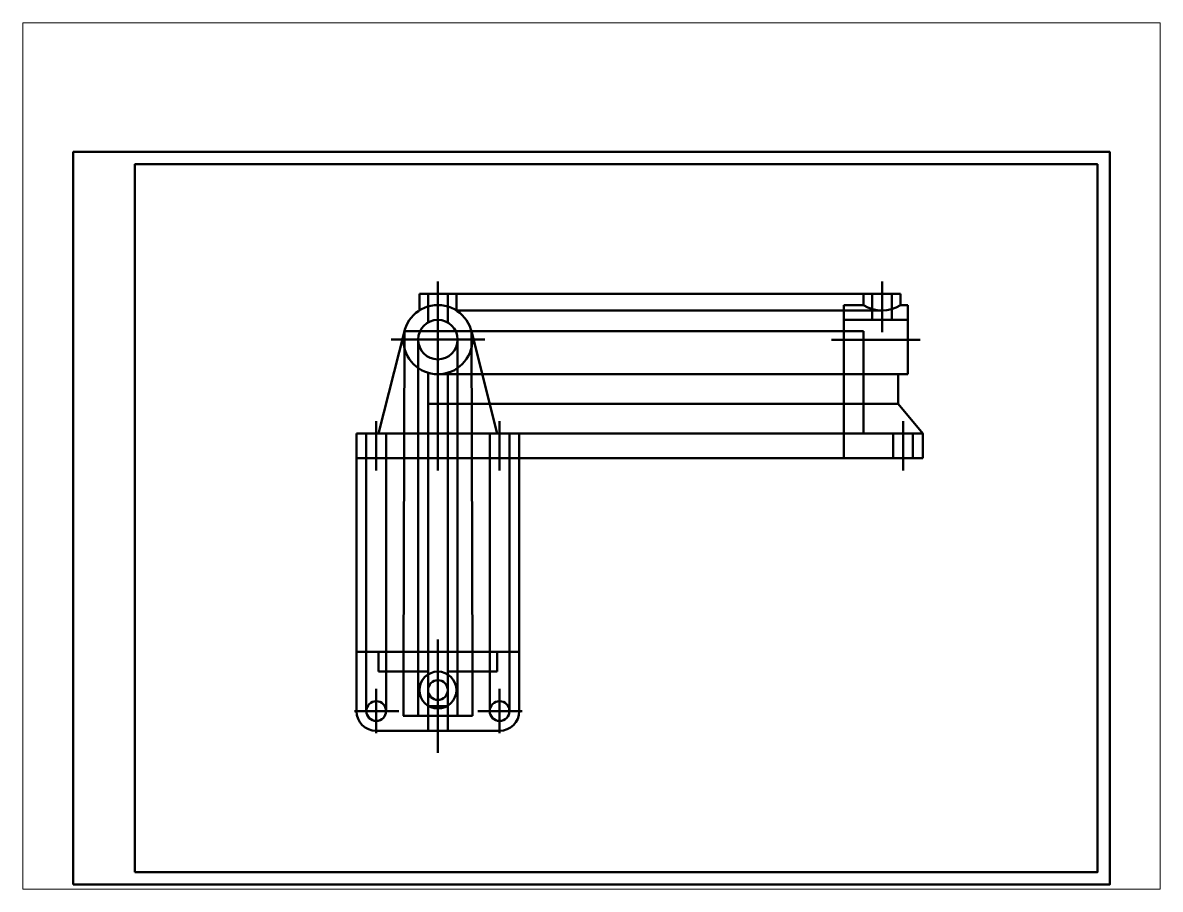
# Paper-space layout '布局1' of a CAD drawing. Header units: millimetres. Extents: x 1.05 to 9.45, y 0.8 to 7.2.
# The model-space entities are those that its viewports show. They can reach past a viewport. Long polylines and large blocks are cut down to what shows.
import ezdxf

# ---------------------------------------------------------------- set-up
doc = ezdxf.new("R2010")
doc.units = ezdxf.units.MM
doc.header["$MEASUREMENT"] = 0
doc.linetypes.add('CENTER', pattern=[2, 1.25, -0.25, 0.25, -0.25])
doc.linetypes.add('DASHED', pattern=[0.75, 0.5, -0.25])
for name, color, linetype, lineweight in [('点画线', 10, 'CENTER', 50), ('粗实线', 7, 'Continuous', 50), ('细实线', 80, 'Continuous', 50), ('虚线', 170, 'DASHED', 50)]:
    doc.layers.add(name, color=color, linetype=linetype, lineweight=lineweight)

msp = doc.modelspace()

# ---------------------------------------------------------------- linework, layer by layer
at = {"layer": '点画线'}
for p, q in [((147.75, 167.89), (147.75, 244.46)), ((327.74, 223.89), (327.74, 244.46)), ((128.75, 220.89), (166.75, 220.89)), ((166.75, 220.89), (164.5, 220.89)), ((307.24, 220.76), (343.24, 220.76)), ((122.75, 167.89), (122.75, 187.89)), ((172.75, 167.89), (172.75, 187.89)), ((336.24, 172.89), (336.24, 187.82)), ((336.24, 187.82), (336.24, 167.89)), ((336.24, 187.82), (336.24, 167.89)), ((336.24, 187.82), (336.24, 167.89)), ((147.75, 53.35), (147.75, 99.35)), ((122.75, 79.35), (122.75, 61.35)), ((172.75, 79.35), (172.75, 61.35)), ((131.97, 70.35), (113.97, 70.35)), ((163.97, 70.35), (181.97, 70.35))]:
    msp.add_line(p, q, dxfattribs=at)
at = {"layer": '粗实线'}
for p, q in [((140.25, 232.71), (140.25, 239.46)), ((140.25, 239.46), (155.25, 239.46)), ((155.25, 232.71), (155.25, 239.46)), ((320.24, 239.46), (335.24, 239.46)), ((320.24, 239.46), (320.24, 234.89)), ((323.74, 239.46), (331.74, 239.46)), ((335.24, 239.46), (335.24, 234.89)), ((312.24, 182.89), (312.24, 234.89)), ((312.24, 234.89), (312.24, 232.71)), ((312.24, 234.89), (312.24, 234.89)), ((312.24, 234.89), (320.24, 234.89)), ((335.24, 234.89), (338.24, 234.89)), ((338.24, 206.89), (338.24, 234.89)), ((312.24, 228.89), (338.24, 228.89)), ((123.75, 182.89), (134.17, 224.31)), ((171.75, 182.89), (161.33, 224.31)), ((320.24, 182.89), (320.24, 224.31)), ((143.75, 207.47), (143.75, 194.89)), ((151.75, 207.47), (151.75, 194.89)), ((320.24, 206.89), (334.24, 206.89)), ((320.24, 206.89), (338.24, 206.89)), ((320.24, 206.89), (338.24, 206.89)), ((334.24, 206.89), (334.24, 194.89)), ((143.75, 194.89), (151.75, 194.89)), ((143.75, 194.89), (143.75, 182.89)), ((151.75, 182.89), (151.75, 194.89)), ((334.24, 194.89), (344.24, 182.89)), ((143.75, 182.89), (114.75, 182.89)), ((114.75, 182.89), (114.75, 182.89)), ((114.75, 182.89), (114.75, 172.89)), ((143.75, 182.89), (123.75, 182.89)), ((143.75, 182.89), (151.75, 182.89)), ((151.75, 182.89), (180.75, 182.89)), ((151.75, 182.89), (171.75, 182.89)), ((180.75, 172.89), (180.75, 182.89)), ((320.24, 182.89), (320.24, 182.89)), ((114.75, 172.89), (180.75, 172.89)), ((123.75, 94.35), (123.75, 86.35)), ((147.75, 94.35), (143.75, 94.35)), ((143.75, 94.35), (151.75, 94.35)), ((147.75, 94.35), (173.25, 94.35)), ((171.75, 94.35), (171.75, 86.35)), ((123.75, 86.35), (134.17, 86.35)), ((133.75, 86.35), (133.75, 68.35)), ((171.75, 86.35), (161.33, 86.35)), ((161.75, 86.35), (161.75, 68.35)), ((147.75, 68.35), (133.71, 68.35)), ((143.75, 68.35), (143.75, 62.35)), ((147.75, 68.35), (161.79, 68.35)), ((151.75, 68.35), (151.75, 62.35)), ((133.75, 62.35), (161.75, 62.35))]:
    msp.add_line(p, q, dxfattribs=at)
for points in [[(25, 5), (415, 5), (415, 292), (25, 292)], [(344.24, 172.89), (312.24, 172.89), (312.24, 182.89), (344.24, 182.89)]]:
    msp.add_lwpolyline(points, close=True, dxfattribs=at)
for points in [[(114.75, 70.35), (114.75, 94.35), (180.75, 94.35), (180.75, 70.35)], [(133.75, 62.35), (122.75, 62.35)], [(172.75, 62.35), (161.75, 62.35)]]:
    msp.add_lwpolyline(points, dxfattribs=at)
for centre, radius in [((147.75, 220.89), 14), ((147.75, 220.89), 8), ((147.75, 78.85), 7.5), ((147.75, 78.85), 4), ((122.75, 70.35), 4), ((172.75, 70.35), 4)]:
    msp.add_circle(centre, radius, dxfattribs=at)
for centre, radius, start, end in [((327.74, 246.71), 14, 237.6076, 302.3924), ((122.75, 70.35), 8, 180, 270), ((172.75, 70.35), 8, 270, 0)]:
    msp.add_arc(centre, radius, start, end, dxfattribs=at)
at = {"layer": '细实线'}
for p, q in [((155.25, 239.46), (320.24, 239.46)), ((155.25, 232.71), (327.74, 232.71)), ((134.17, 224.31), (133.75, 86.35)), ((320.24, 224.31), (134.17, 224.31)), ((161.33, 224.31), (161.75, 86.35)), ((139.75, 220.89), (139.75, 94.35)), ((155.75, 220.89), (155.75, 94.35)), ((147.75, 206.89), (320.24, 206.89)), ((151.75, 194.89), (334.24, 194.89)), ((143.75, 182.89), (143.75, 86.35)), ((151.75, 182.89), (151.75, 86.35)), ((180.75, 182.89), (312.24, 182.89)), ((114.75, 172.89), (114.75, 94.35)), ((118.75, 172.89), (118.75, 70.35)), ((126.75, 172.89), (126.75, 70.35)), ((147.75, 172.89), (147.75, 167.89)), ((168.75, 172.89), (168.75, 70.35)), ((176.75, 172.89), (176.75, 70.35)), ((180.75, 172.89), (312.24, 172.89)), ((180.75, 172.89), (180.75, 94.35))]:
    msp.add_line(p, q, dxfattribs=at)
msp.add_lwpolyline([(0, 0), (420, 0), (420, 297), (0, 297)], close=True, dxfattribs=at)
at = {"layer": '虚线'}
for p, q in [((143.75, 227.82), (143.75, 239.46)), ((151.75, 227.82), (151.75, 239.46)), ((323.74, 239.46), (323.74, 228.89)), ((331.74, 239.46), (331.74, 228.89)), ((333.74, 228.89), (312.24, 228.89)), ((118.75, 182.89), (118.75, 172.89)), ((126.75, 182.89), (126.75, 172.89)), ((168.75, 182.89), (168.75, 172.89)), ((176.75, 182.89), (176.75, 172.89)), ((332.24, 182.89), (332.24, 172.89)), ((340.24, 172.89), (340.24, 182.89)), ((139.75, 68.35), (139.75, 94.35)), ((155.75, 68.35), (155.75, 94.35)), ((134.17, 86.35), (143.75, 86.35)), ((143.75, 86.35), (143.75, 68.35)), ((151.75, 86.35), (151.75, 68.35)), ((151.75, 86.35), (161.33, 86.35)), ((143.75, 72.35), (151.75, 72.35))]:
    msp.add_line(p, q, dxfattribs=at)

psp = doc.layouts.new('布局1')

# ---------------------------------------------------------------- viewports
at = {"layer": '粗实线'}
psp.add_viewport(center=(5.25, 4), size=(8.4, 6.4), view_center_point=(210, 173.7282), view_height=351.212738, dxfattribs=at)

doc.saveas('drawing.dxf')
